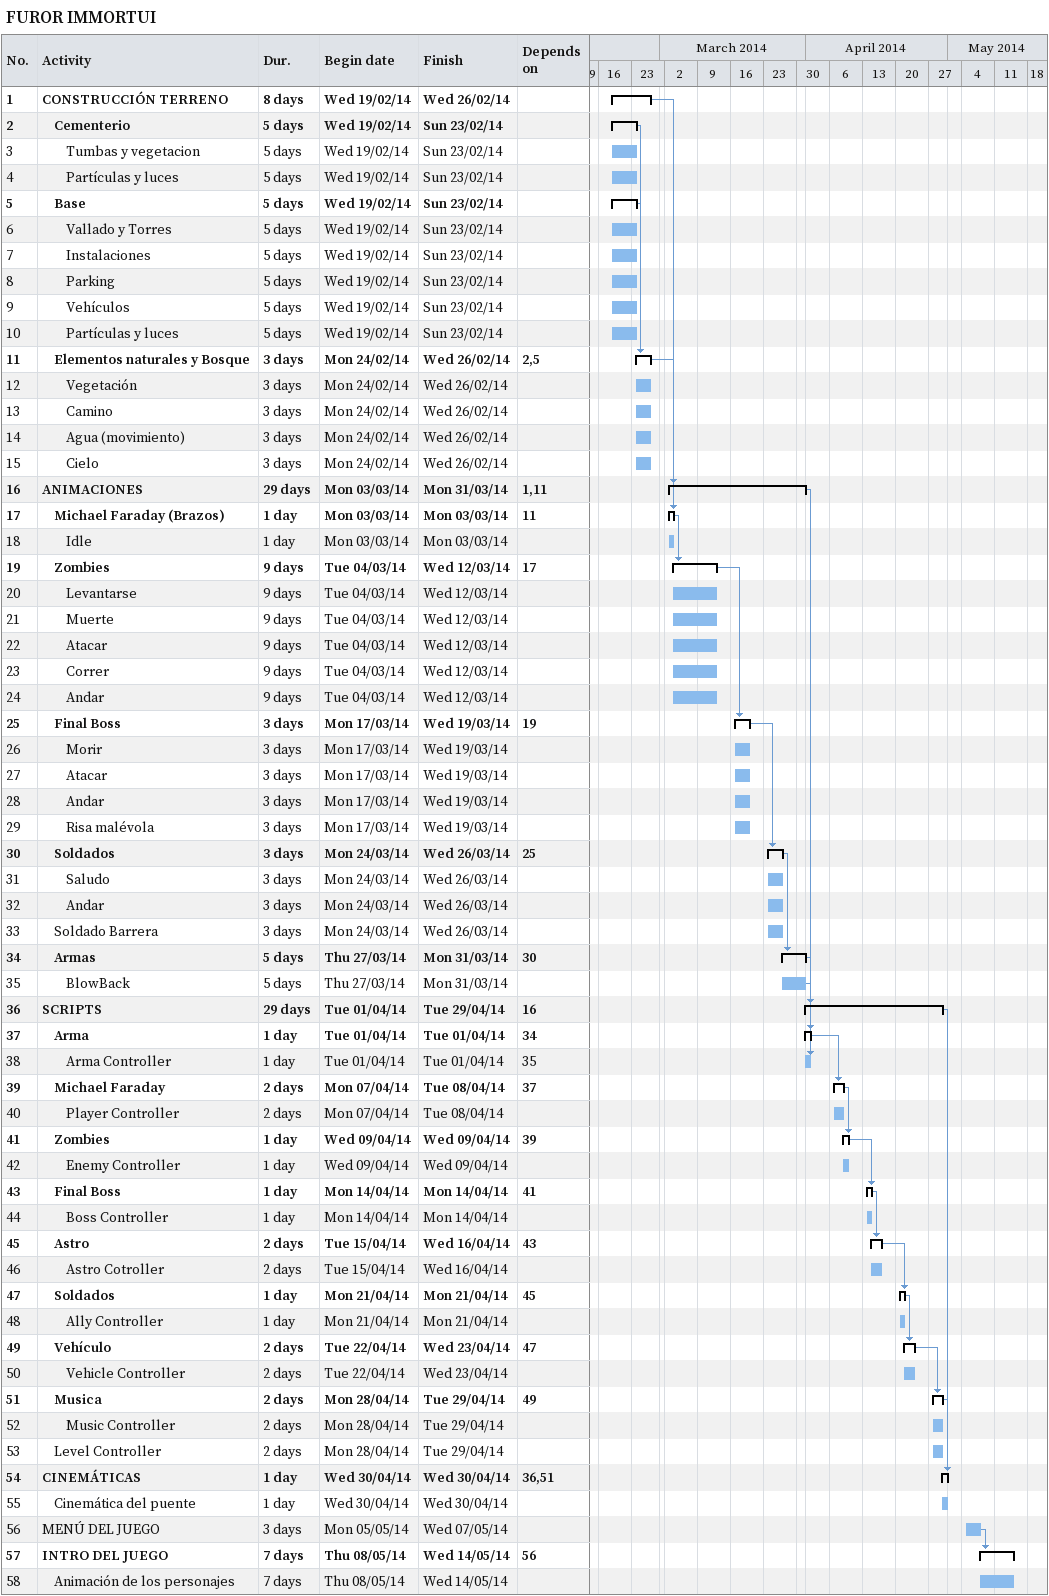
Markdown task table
FUROR IMMORTUI

| ID | Level | Task | Duration | Start | Finish | Predecessors |
|---|---|---|---|---|---|---|
| 1 | 1 | **CONSTRUCCIÓN TERRENO** | 8d | 2014-02-19 | 2014-02-26 |  |
| 2 | 2 | **Cementerio** | 5d | 2014-02-19 | 2014-02-23 |  |
| 3 | 3 | Tumbas y vegetacion | 5d | 2014-02-19 | 2014-02-23 |  |
| 4 | 3 | Partículas y luces | 5d | 2014-02-19 | 2014-02-23 |  |
| 5 | 2 | **Base** | 5d | 2014-02-19 | 2014-02-23 |  |
| 6 | 3 | Vallado y Torres | 5d | 2014-02-19 | 2014-02-23 |  |
| 7 | 3 | Instalaciones | 5d | 2014-02-19 | 2014-02-23 |  |
| 8 | 3 | Parking | 5d | 2014-02-19 | 2014-02-23 |  |
| 9 | 3 | Vehículos | 5d | 2014-02-19 | 2014-02-23 |  |
| 10 | 3 | Partículas y luces | 5d | 2014-02-19 | 2014-02-23 |  |
| 11 | 2 | **Elementos naturales y Bosque** | 3d | 2014-02-24 | 2014-02-26 | 2, 5 |
| 12 | 3 | Vegetación | 3d | 2014-02-24 | 2014-02-26 |  |
| 13 | 3 | Camino | 3d | 2014-02-24 | 2014-02-26 |  |
| 14 | 3 | Agua (movimiento) | 3d | 2014-02-24 | 2014-02-26 |  |
| 15 | 3 | Cielo | 3d | 2014-02-24 | 2014-02-26 |  |
| 16 | 1 | **ANIMACIONES** | 29d | 2014-03-03 | 2014-03-31 | 1, 11 |
| 17 | 2 | **Michael Faraday (Brazos)** | 1d | 2014-03-03 | 2014-03-03 | 11 |
| 18 | 3 | Idle | 1d | 2014-03-03 | 2014-03-03 |  |
| 19 | 2 | **Zombies** | 9d | 2014-03-04 | 2014-03-12 | 17 |
| 20 | 3 | Levantarse | 9d | 2014-03-04 | 2014-03-12 |  |
| 21 | 3 | Muerte | 9d | 2014-03-04 | 2014-03-12 |  |
| 22 | 3 | Atacar | 9d | 2014-03-04 | 2014-03-12 |  |
| 23 | 3 | Correr | 9d | 2014-03-04 | 2014-03-12 |  |
| 24 | 3 | Andar | 9d | 2014-03-04 | 2014-03-12 |  |
| 25 | 2 | **Final Boss** | 3d | 2014-03-17 | 2014-03-19 | 19 |
| 26 | 3 | Morir | 3d | 2014-03-17 | 2014-03-19 |  |
| 27 | 3 | Atacar | 3d | 2014-03-17 | 2014-03-19 |  |
| 28 | 3 | Andar | 3d | 2014-03-17 | 2014-03-19 |  |
| 29 | 3 | Risa malévola | 3d | 2014-03-17 | 2014-03-19 |  |
| 30 | 2 | **Soldados** | 3d | 2014-03-24 | 2014-03-26 | 25 |
| 31 | 3 | Saludo | 3d | 2014-03-24 | 2014-03-26 |  |
| 32 | 3 | Andar | 3d | 2014-03-24 | 2014-03-26 |  |
| 33 | 2 | Soldado Barrera | 3d | 2014-03-24 | 2014-03-26 |  |
| 34 | 2 | **Armas** | 5d | 2014-03-27 | 2014-03-31 | 30 |
| 35 | 3 | BlowBack | 5d | 2014-03-27 | 2014-03-31 |  |
| 36 | 1 | **SCRIPTS** | 29d | 2014-04-01 | 2014-04-29 | 16 |
| 37 | 2 | **Arma** | 1d | 2014-04-01 | 2014-04-01 | 34 |
| 38 | 3 | Arma Controller | 1d | 2014-04-01 | 2014-04-01 | 35 |
| 39 | 2 | **Michael Faraday** | 2d | 2014-04-07 | 2014-04-08 | 37 |
| 40 | 3 | Player Controller | 2d | 2014-04-07 | 2014-04-08 |  |
| 41 | 2 | **Zombies** | 1d | 2014-04-09 | 2014-04-09 | 39 |
| 42 | 3 | Enemy Controller | 1d | 2014-04-09 | 2014-04-09 |  |
| 43 | 2 | **Final Boss** | 1d | 2014-04-14 | 2014-04-14 | 41 |
| 44 | 3 | Boss Controller | 1d | 2014-04-14 | 2014-04-14 |  |
| 45 | 2 | **Astro** | 2d | 2014-04-15 | 2014-04-16 | 43 |
| 46 | 3 | Astro Cotroller | 2d | 2014-04-15 | 2014-04-16 |  |
| 47 | 2 | **Soldados** | 1d | 2014-04-21 | 2014-04-21 | 45 |
| 48 | 3 | Ally Controller | 1d | 2014-04-21 | 2014-04-21 |  |
| 49 | 2 | **Vehículo** | 2d | 2014-04-22 | 2014-04-23 | 47 |
| 50 | 3 | Vehicle Controller | 2d | 2014-04-22 | 2014-04-23 |  |
| 51 | 2 | **Musica** | 2d | 2014-04-28 | 2014-04-29 | 49 |
| 52 | 3 | Music Controller | 2d | 2014-04-28 | 2014-04-29 |  |
| 53 | 2 | Level Controller | 2d | 2014-04-28 | 2014-04-29 |  |
| 54 | 1 | **CINEMÁTICAS** | 1d | 2014-04-30 | 2014-04-30 | 36, 51 |
| 55 | 2 | Cinemática del puente | 1d | 2014-04-30 | 2014-04-30 |  |
| 56 | 1 | MENÚ DEL JUEGO | 3d | 2014-05-05 | 2014-05-07 |  |
| 57 | 1 | **INTRO DEL JUEGO** | 7d | 2014-05-08 | 2014-05-14 | 56 |
| 58 | 2 | Animación de los personajes | 7d | 2014-05-08 | 2014-05-14 |  |
